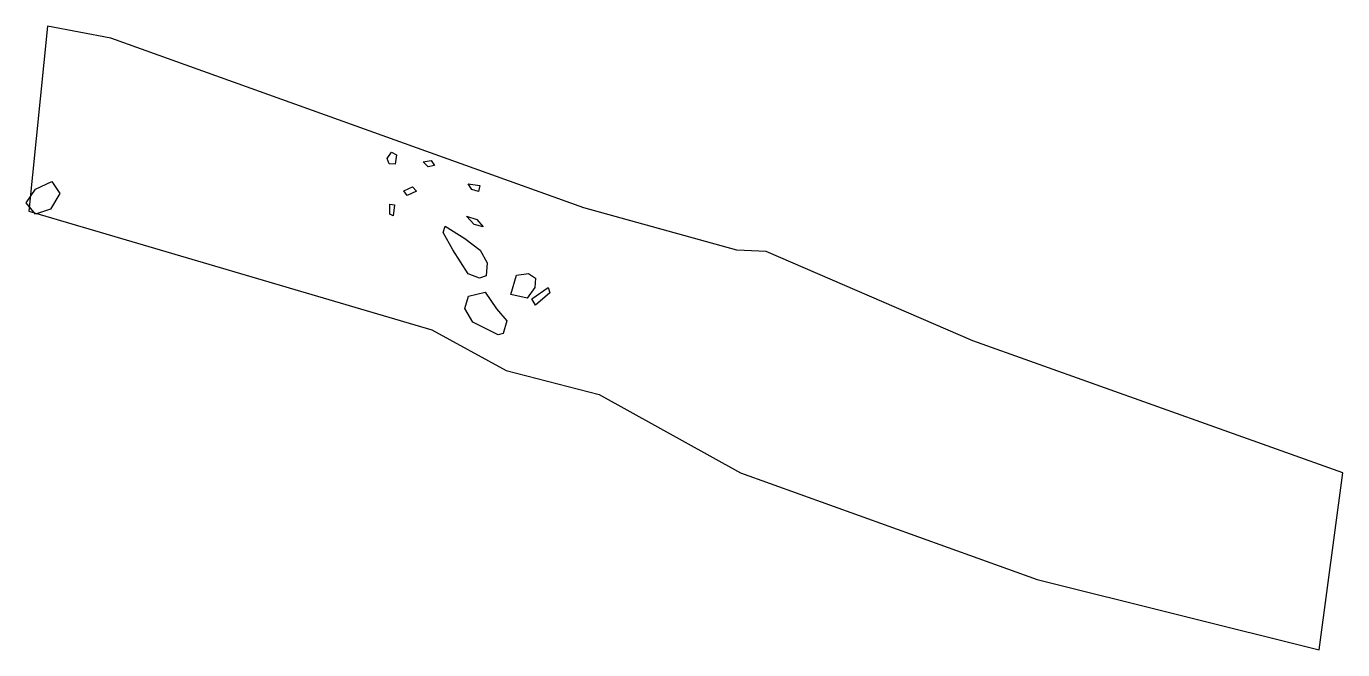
# Model space of a CAD drawing. Header units: metres. Extents: x 5.34 to 8.9, y -20.38 to -18.69.
import ezdxf

# ---------------------------------------------------------------- set-up
doc = ezdxf.new("R2010")
doc.units = ezdxf.units.M
doc.header["$LTSCALE"] = 25
doc.header["$MEASUREMENT"] = 0
doc.linetypes.add('STRICHPUNKTX2', pattern=[2, 1, -0.5, 0, -0.5])
doc.layers.add('GRABUNGSGRENZE', color=3, linetype='STRICHPUNKTX2')
doc.layers.add('STEINE', color=4, linetype='CONTINUOUS')

msp = doc.modelspace()

# ---------------------------------------------------------------- linework, layer by layer
at = {"layer": 'GRABUNGSGRENZE', "flags": 128}
msp.add_lwpolyline([(5.3947, -18.6863), (5.3445, -19.1876), (6.4361, -19.5088), (6.6373, -19.619), (6.889, -19.6844), (7.272, -19.8971), (8.0758, -20.1861), (8.8404, -20.3761), (8.904, -19.8967), (7.9015, -19.5389), (7.3417, -19.2965), (7.2627, -19.2928), (6.8475, -19.1779), (5.5664, -18.718), (5.3947, -18.6863)], dxfattribs=at)
at = {"layer": 'STEINE'}
for points in [[(6.3264, -19.0278), (6.3402, -19.0344), (6.3366, -19.0599), (6.3208, -19.0594), (6.3152, -19.0446), (6.3264, -19.0278)], [(6.4125, -19.0533), (6.4344, -19.0503), (6.4431, -19.0635), (6.4257, -19.0676), (6.4125, -19.0533)], [(5.3373, -19.1652), (5.3623, -19.1275), (5.4062, -19.1066), (5.4281, -19.1397), (5.4025, -19.182), (5.3618, -19.1952), (5.3373, -19.1652)], [(6.5347, -19.113), (6.5658, -19.1176), (6.5627, -19.1344), (6.5444, -19.1283), (6.5347, -19.113)], [(6.36, -19.1327), (6.3839, -19.121), (6.3946, -19.1333), (6.3696, -19.145), (6.36, -19.1327)], [(6.3227, -19.1684), (6.3345, -19.1699), (6.3314, -19.2), (6.3222, -19.1954), (6.3227, -19.1684)], [(6.5296, -19.2006), (6.5581, -19.2103), (6.5754, -19.2302), (6.551, -19.2236), (6.5296, -19.2006)], [(6.472, -19.2281), (6.5255, -19.2618), (6.5667, -19.2934), (6.586, -19.3275), (6.5835, -19.3627), (6.5651, -19.3688), (6.5341, -19.3576), (6.4928, -19.2923), (6.4664, -19.2449), (6.472, -19.2281)], [(6.6655, -19.3607), (6.6976, -19.3561), (6.717, -19.3689), (6.7154, -19.3944), (6.6945, -19.4229), (6.6502, -19.4132), (6.6655, -19.3607)], [(6.7067, -19.4254), (6.7516, -19.3939), (6.7557, -19.4092), (6.7169, -19.4418), (6.7067, -19.4254)], [(6.5809, -19.407), (6.6109, -19.4524), (6.6389, -19.4845), (6.6297, -19.5191), (6.6155, -19.5222), (6.5472, -19.4885), (6.5258, -19.4513), (6.535, -19.4182), (6.5809, -19.407)]]:
    msp.add_lwpolyline(points, dxfattribs=at)

doc.saveas('drawing.dxf')
